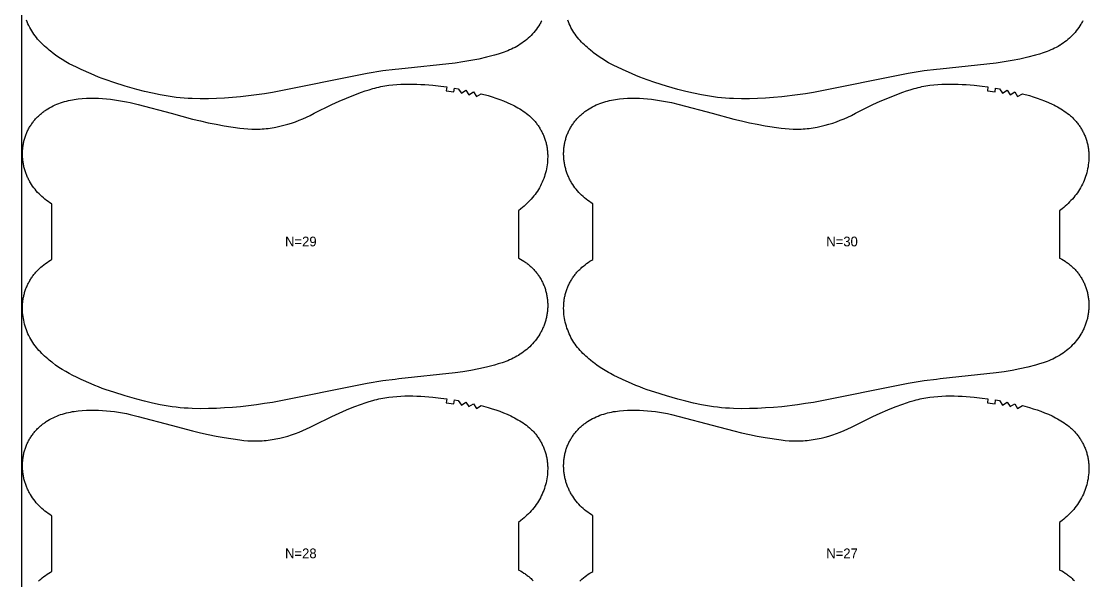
# Model space of a CAD drawing. Header units: inches. Extents: x -4 to 1930, y -82 to 1056.
# Drawn here: x -4 to 545, y 483 to 769 of the extents above; entities that cross this region are included whole.
import ezdxf

# ---------------------------------------------------------------- set-up
doc = ezdxf.new("R2010")
doc.units = ezdxf.units.IN

msp = doc.modelspace()

# ---------------------------------------------------------------- linework, layer by layer
at = {"layer": '1'}
for points in [[(-4.3819, -81.764), (1930.445, -81.764), (1930.445, 1055.9163), (-4.3819, 1055.9163), (-4.3819, -81.764)], [(107.668, 714.619), (109.7211, 714.4012), (111.7785, 714.234), (113.839, 714.1287), (114.8699, 714.1028), (115.901, 714.0966), (116.9322, 714.1114), (117.9631, 714.147), (118.9932, 714.2031), (120.0221, 714.2793), (121.0496, 714.3753), (122.0751, 714.4906), (123.0983, 714.6251), (124.1187, 714.7782), (125.1361, 714.9496), (126.1502, 715.1389), (128.1682, 715.5689), (130.1716, 716.0639), (132.1594, 716.6198), (134.1304, 717.2332), (136.0825, 717.9039), (138.0132, 718.6324), (139.9201, 719.4193), (141.8023, 720.2627), (143.6644, 721.151), (145.751, 722.1963), (154.7356, 726.6975), (158.4916, 728.4077), (162.2935, 730.0144), (166.1305, 731.533), (170.0012, 732.9668), (171.9499, 733.6493), (173.9102, 734.296), (175.8851, 734.8919), (176.879, 735.1663), (177.8777, 735.4224), (178.8813, 735.6589), (179.8896, 735.876), (180.9021, 736.0741), (181.9183, 736.2538), (183.9598, 736.5602), (186.0102, 736.7995), (188.0662, 736.9767), (190.126, 737.0976), (192.1883, 737.1686), (194.252, 737.1963), (196.3157, 737.1858), (198.3788, 737.138), (200.4406, 737.0525), (202.5002, 736.929), (206.6116, 736.5734), (210.7124, 736.1037), (213.7025, 735.7078), (213.7037, 735.7076), (213.4269, 733.7238), (217.3419, 733.1372), (217.659, 735.1119), (219.6319, 734.7839), (221.2375, 732.4662), (223.5652, 734.0566), (225.1059, 731.6972), (227.4764, 733.2198), (228.9421, 730.8141), (231.3595, 732.2609), (234.967, 731.2521), (236.9417, 730.6504), (238.9041, 730.0105), (240.8506, 729.326), (242.778, 728.5904), (244.6825, 727.7976), (246.5598, 726.9423), (247.4869, 726.4897), (248.4054, 726.0198), (249.3149, 725.5318), (250.2148, 725.0251), (251.1042, 724.4992), (251.9815, 723.9528), (252.8444, 723.3847), (253.6911, 722.7939), (254.5194, 722.179), (255.3273, 721.5389), (256.1128, 720.8724), (256.4965, 720.5288), (256.8739, 720.1783), (257.2446, 719.8205), (257.6086, 719.4557), (257.9658, 719.0841), (258.3159, 718.7057), (258.659, 718.3206), (258.9949, 717.9292), (259.3235, 717.5315), (259.6446, 717.1276), (259.9582, 716.7178), (260.2641, 716.3021), (260.5622, 715.8808), (260.8525, 715.4539), (261.1347, 715.0217), (261.4088, 714.5842), (261.6746, 714.1417), (261.9321, 713.6943), (262.1811, 713.2421), (262.4216, 712.7854), (262.6535, 712.3242), (262.8766, 711.8588), (263.091, 711.3893), (263.2965, 710.9159), (263.4931, 710.4388), (263.6807, 709.9581), (263.8593, 709.474), (264.0287, 708.9867), (264.1889, 708.4963), (264.3398, 708.0031), (264.4814, 707.5072), (264.6135, 707.0087), (264.7361, 706.5078), (264.8491, 706.0048), (264.9525, 705.4997), (265.0463, 704.9928), (265.1306, 704.4842), (265.2055, 703.974), (265.2709, 703.4626), (265.3271, 702.9499), (265.3741, 702.4363), (265.4119, 701.9218), (265.4406, 701.4067), (265.4603, 700.8911), (265.473, 699.8591), (265.4505, 698.8272), (265.3934, 697.7968), (265.3022, 696.7691), (265.1776, 695.7452), (265.0199, 694.7259), (264.8298, 693.7119), (264.6077, 692.7043), (264.3542, 691.7039), (264.0699, 690.7115), (263.7551, 689.7279), (263.4104, 688.7543), (263.036, 687.7916), (262.6317, 686.8413), (262.1977, 685.9046), (261.7339, 684.9828), (261.2405, 684.0772), (260.7174, 683.189), (260.1646, 682.3196), (259.5826, 681.4699), (258.9728, 680.6398), (258.3372, 679.8287), (257.6776, 679.036), (256.996, 678.2614), (256.2941, 677.5042), (255.5739, 676.764), (254.8372, 676.0402), (254.0858, 675.3324), (253.3206, 674.64), (252.5423, 673.9626), (251.7516, 673.2997), (250.473, 672.283), (250.473, 648.0361), (250.6209, 647.9616), (251.5269, 647.4673), (252.416, 646.943), (253.2868, 646.3887), (253.7149, 646.1005), (254.1378, 645.8048), (254.5555, 645.5017), (254.9676, 645.1913), (255.374, 644.8736), (255.7745, 644.5485), (256.169, 644.2162), (256.5572, 643.8766), (256.9389, 643.5298), (257.314, 643.1758), (257.6824, 642.8146), (258.0437, 642.4464), (258.3979, 642.0713), (258.7449, 641.6895), (259.0845, 641.301), (259.4166, 640.9061), (259.741, 640.5048), (260.0575, 640.0974), (260.3661, 639.6839), (260.6666, 639.2646), (260.9588, 638.8394), (261.2426, 638.4087), (261.5179, 637.9725), (261.7844, 637.531), (262.0422, 637.0843), (262.291, 636.6326), (262.5307, 636.1759), (262.7612, 635.7146), (262.9825, 635.2488), (263.1947, 634.7787), (263.3976, 634.3044), (263.5912, 633.8263), (263.7754, 633.3444), (263.9504, 632.8591), (264.1159, 632.3704), (264.272, 631.8787), (264.4187, 631.384), (264.5559, 630.8866), (264.6835, 630.3866), (264.8016, 629.8844), (264.9101, 629.38), (265.009, 628.8737), (265.0983, 628.3657), (265.1779, 627.8561), (265.248, 627.3451), (265.3085, 626.8329), (265.3595, 626.3197), (265.401, 625.8056), (265.4331, 625.2908), (265.4557, 624.7754), (265.469, 624.2596), (265.473, 623.7437), (265.4677, 623.2277), (265.4531, 622.7118), (265.4293, 622.1963), (265.3963, 621.6812), (265.3541, 621.1668), (265.3028, 620.6532), (265.2424, 620.1405), (265.173, 619.6291), (265.0945, 619.1189), (265.0069, 618.6103), (264.9103, 618.1033), (264.8047, 617.5981), (264.6901, 617.095), (264.5665, 616.5941), (264.4339, 616.0956), (264.2923, 615.5996), (264.1417, 615.1063), (263.9822, 614.6159), (263.8137, 614.1285), (263.6364, 613.6444), (263.4501, 613.1637), (263.2549, 612.6866), (263.0508, 612.2132), (262.838, 611.7437), (262.6166, 611.2781), (262.3868, 610.8165), (262.1486, 610.3592), (261.9023, 609.906), (261.6481, 609.4572), (261.386, 609.0128), (260.8388, 608.1377), (260.2621, 607.2815), (259.657, 606.4449), (259.0247, 605.6288), (258.3664, 604.8339), (257.683, 604.0607), (256.9752, 603.3099), (256.244, 602.582), (255.4902, 601.8776), (254.7146, 601.1973), (253.918, 600.5415), (253.1014, 599.911), (252.2655, 599.3062), (251.4114, 598.7272), (250.5402, 598.1742), (250.473, 598.1343), (249.6529, 597.6472), (248.7506, 597.1463), (247.8343, 596.6716), (246.9052, 596.2231), (245.9643, 595.8011), (245.0127, 595.405), (244.0515, 595.033), (243.0819, 594.6825), (242.105, 594.351), (240.1342, 593.7355), (238.1483, 593.1668), (234.1557, 592.1176), (230.1378, 591.1794), (226.0932, 590.3567), (222.0251, 589.6604), (217.9378, 589.0926), (189.2097, 586.0242), (187.2709, 585.7938), (181.0138, 585.0503), (172.867, 583.7233), (124.2984, 574.0316), (120.2245, 573.3718), (116.1385, 572.7877), (107.9426, 571.8069), (103.8319, 571.4388), (99.7144, 571.1552), (95.5924, 570.9512), (91.4669, 570.8279), (87.3393, 570.7938), (83.2132, 570.8806), (81.1522, 570.9804), (79.0936, 571.1208), (77.0383, 571.3026), (74.9872, 571.527), (72.9411, 571.794), (70.9005, 572.101), (66.8362, 572.8213), (62.7956, 573.6618), (58.7772, 574.6032), (54.7798, 575.6303), (48.8559, 577.316), (42.9203, 579.183), (39.0075, 580.5004), (37.0659, 581.199), (35.1394, 581.9355), (33.2303, 582.7152), (31.3349, 583.5292), (26.3136, 585.7938), (23.8065, 586.9245), (21.9483, 587.821), (20.1165, 588.7675), (19.2134, 589.2644), (18.3191, 589.7775), (16.5572, 590.8501), (14.8306, 591.9802), (13.1389, 593.1632), (11.4829, 594.3958), (11.146, 594.6636), (9.8675, 595.6802), (9.0768, 596.3432), (8.2985, 597.0206), (7.5332, 597.713), (6.7818, 598.4208), (6.0452, 599.1446), (5.325, 599.8848), (4.6231, 600.642), (3.9414, 601.4166), (3.2818, 602.2093), (2.6462, 603.0204), (2.0365, 603.8505), (1.4544, 604.7002), (0.9017, 605.5696), (0.3786, 606.4578), (-0.1149, 607.3634), (-0.5786, 608.2852), (-1.0126, 609.2219), (-1.4169, 610.1722), (-1.7914, 611.1348), (-2.1361, 612.1085), (-2.4508, 613.0921), (-2.7352, 614.0845), (-2.9887, 615.0849), (-3.2107, 616.0925), (-3.4009, 617.1064), (-3.5585, 618.1258), (-3.6832, 619.1497), (-3.7743, 620.1774), (-3.8315, 621.2078), (-3.854, 622.2397), (-3.8413, 623.2717), (-3.8216, 623.7873), (-3.7929, 624.3024), (-3.755, 624.8169), (-3.7081, 625.3305), (-3.6519, 625.8432), (-3.5864, 626.3546), (-3.5116, 626.8647), (-3.4273, 627.3734), (-3.3335, 627.8803), (-3.2301, 628.3854), (-3.117, 628.8884), (-2.9944, 629.3893), (-2.8623, 629.8877), (-2.7208, 630.3837), (-2.5699, 630.8769), (-2.4097, 631.3673), (-2.2402, 631.8546), (-2.0617, 632.3387), (-1.8741, 632.8194), (-1.6775, 633.2965), (-1.4719, 633.7699), (-1.2576, 634.2394), (-1.0344, 634.7048), (-0.8026, 635.166), (-0.5621, 635.6227), (-0.3131, 636.0749), (-0.0556, 636.5223), (0.2103, 636.9648), (0.4844, 637.4023), (0.7666, 637.8345), (1.0568, 638.2614), (1.3549, 638.6827), (1.6609, 639.0984), (1.9744, 639.5082), (2.2956, 639.9121), (2.6241, 640.3098), (2.96, 640.7012), (3.3031, 641.0862), (3.6533, 641.4647), (4.0104, 641.8363), (4.3744, 642.2011), (4.7452, 642.5588), (5.1225, 642.9094), (5.5062, 643.253), (6.2917, 643.9195), (7.0997, 644.5596), (7.928, 645.1745), (8.7746, 645.7653), (9.6376, 646.3334), (10.5148, 646.8798), (11.146, 647.253), (11.146, 675.7537), (11.0789, 675.7936), (10.2076, 676.3466), (9.3536, 676.9256), (8.5177, 677.5304), (7.701, 678.161), (6.9045, 678.8167), (6.1289, 679.497), (5.375, 680.2014), (4.6438, 680.9293), (3.9361, 681.6801), (3.2527, 682.4533), (2.5943, 683.2482), (1.9621, 684.0643), (1.357, 684.9009), (0.7802, 685.7571), (0.2331, 686.6322), (-0.029, 687.0766), (-0.2833, 687.5254), (-0.5296, 687.9786), (-0.7677, 688.436), (-0.9975, 688.8975), (-1.2189, 689.3631), (-1.4318, 689.8326), (-1.6358, 690.306), (-1.831, 690.7831), (-2.0173, 691.2638), (-2.1947, 691.7479), (-2.3631, 692.2353), (-2.5227, 692.7257), (-2.6732, 693.219), (-2.8148, 693.715), (-2.9474, 694.2135), (-3.071, 694.7144), (-3.1857, 695.2176), (-3.2913, 695.7227), (-3.3879, 696.2297), (-3.4754, 696.7383), (-3.5539, 697.2485), (-3.6234, 697.76), (-3.6838, 698.2726), (-3.735, 698.7862), (-3.7772, 699.3006), (-3.8102, 699.8157), (-3.834, 700.3313), (-3.8486, 700.8471), (-3.854, 701.3631), (-3.85, 701.879), (-3.8367, 702.3948), (-3.814, 702.9102), (-3.7819, 703.425), (-3.7404, 703.9391), (-3.6894, 704.4524), (-3.6289, 704.9646), (-3.5589, 705.4755), (-3.4792, 705.9851), (-3.39, 706.4931), (-3.2911, 706.9994), (-3.1826, 707.5038), (-3.0645, 708.006), (-2.9368, 708.506), (-2.7996, 709.0034), (-2.653, 709.4981), (-2.4968, 709.9898), (-2.3313, 710.4785), (-2.1564, 710.9639), (-1.9721, 711.4457), (-1.7785, 711.9238), (-1.5756, 712.3981), (-1.3635, 712.8682), (-1.1421, 713.334), (-0.9116, 713.7953), (-0.6719, 714.252), (-0.4231, 714.7037), (-0.1654, 715.1504), (0.1012, 715.5919), (0.3765, 716.0281), (0.6603, 716.4589), (0.9525, 716.884), (1.253, 717.3033), (1.5615, 717.7168), (1.8781, 718.1242), (2.2025, 718.5255), (2.5345, 718.9204), (2.8741, 719.3089), (3.2211, 719.6907), (3.5753, 720.0658), (3.9367, 720.434), (4.305, 720.7952), (4.6801, 721.1492), (5.0619, 721.496), (5.4501, 721.8356), (5.8445, 722.1679), (6.2451, 722.493), (6.6515, 722.8107), (7.0636, 723.1211), (7.4812, 723.4242), (7.9042, 723.7199), (8.3322, 724.0082), (9.2031, 724.5624), (10.0922, 725.0868), (10.9981, 725.581), (11.9194, 726.0451), (12.8549, 726.4793), (13.8034, 726.8842), (14.7639, 727.2602), (15.7351, 727.6078), (16.716, 727.9275), (17.7054, 728.2197), (18.7023, 728.485), (19.7055, 728.7239), (20.7143, 728.9376), (21.7281, 729.1274), (22.7461, 729.2946), (23.7678, 729.4405), (24.7925, 729.5664), (26.8481, 729.7634), (28.9082, 729.8944), (30.9707, 729.9624), (33.0339, 729.9686), (35.0962, 729.9144), (37.1562, 729.8015), (39.2127, 729.634), (41.2652, 729.4165), (43.3126, 729.1535), (45.3543, 728.8487), (47.389, 728.5022), (49.4156, 728.113), (51.4331, 727.6805), (55.441, 726.6986), (72.3233, 722.1963), (83.3574, 719.2536), (87.3697, 718.2857), (91.3987, 717.3901), (95.4443, 716.5728), (99.5043, 715.8312), (107.668, 714.619)], [(385.168, 714.619), (387.2211, 714.4012), (389.2785, 714.234), (391.339, 714.1287), (392.3699, 714.1028), (393.401, 714.0966), (394.4322, 714.1114), (395.4631, 714.147), (396.4932, 714.2031), (397.5221, 714.2793), (398.5496, 714.3753), (399.5751, 714.4906), (400.5983, 714.6251), (401.6187, 714.7782), (402.6361, 714.9496), (403.6502, 715.1389), (405.6682, 715.5689), (407.6716, 716.0639), (409.6594, 716.6198), (411.6304, 717.2332), (413.5825, 717.9039), (415.5132, 718.6324), (417.4201, 719.4193), (419.3023, 720.2627), (421.1644, 721.151), (423.251, 722.1963), (432.2356, 726.6975), (435.9916, 728.4077), (439.7935, 730.0144), (443.6305, 731.533), (447.5012, 732.9668), (449.4499, 733.6493), (451.4102, 734.296), (453.3851, 734.8919), (454.379, 735.1663), (455.3777, 735.4224), (456.3813, 735.6589), (457.3896, 735.876), (458.4021, 736.0741), (459.4183, 736.2538), (461.4598, 736.5602), (463.5102, 736.7995), (465.5662, 736.9767), (467.626, 737.0976), (469.6883, 737.1686), (471.752, 737.1963), (473.8157, 737.1858), (475.8788, 737.138), (477.9406, 737.0525), (480.0002, 736.929), (484.1116, 736.5734), (488.2124, 736.1037), (491.2025, 735.7078), (491.2037, 735.7076), (490.9269, 733.7238), (494.8419, 733.1372), (495.159, 735.1119), (497.1319, 734.7839), (498.7375, 732.4662), (501.0652, 734.0566), (502.6059, 731.6972), (504.9764, 733.2198), (506.4421, 730.8141), (508.8595, 732.2609), (512.467, 731.2521), (514.4417, 730.6504), (516.4041, 730.0105), (518.3506, 729.326), (520.278, 728.5904), (522.1825, 727.7976), (524.0598, 726.9423), (524.9869, 726.4897), (525.9054, 726.0198), (526.8149, 725.5318), (527.7148, 725.0251), (528.6042, 724.4992), (529.4815, 723.9528), (530.3444, 723.3847), (531.1911, 722.7939), (532.0194, 722.179), (532.8273, 721.5389), (533.6128, 720.8724), (533.9965, 720.5288), (534.3739, 720.1783), (534.7446, 719.8205), (535.1086, 719.4557), (535.4658, 719.0841), (535.8159, 718.7057), (536.159, 718.3206), (536.4949, 717.9292), (536.8235, 717.5315), (537.1446, 717.1276), (537.4582, 716.7178), (537.7641, 716.3021), (538.0622, 715.8808), (538.3525, 715.4539), (538.6347, 715.0217), (538.9088, 714.5842), (539.1746, 714.1417), (539.4321, 713.6943), (539.6811, 713.2421), (539.9216, 712.7854), (540.1535, 712.3242), (540.3766, 711.8588), (540.591, 711.3893), (540.7965, 710.9159), (540.9931, 710.4388), (541.1807, 709.9581), (541.3593, 709.474), (541.5287, 708.9867), (541.6889, 708.4963), (541.8398, 708.0031), (541.9814, 707.5072), (542.1135, 707.0087), (542.2361, 706.5078), (542.3491, 706.0048), (542.4525, 705.4997), (542.5463, 704.9928), (542.6306, 704.4842), (542.7055, 703.974), (542.7709, 703.4626), (542.8271, 702.9499), (542.8741, 702.4363), (542.9119, 701.9218), (542.9406, 701.4067), (542.9603, 700.8911), (542.973, 699.8591), (542.9505, 698.8272), (542.8934, 697.7968), (542.8022, 696.7691), (542.6776, 695.7452), (542.5199, 694.7259), (542.3298, 693.7119), (542.1077, 692.7043), (541.8542, 691.7039), (541.5699, 690.7115), (541.2551, 689.7279), (540.9104, 688.7543), (540.536, 687.7916), (540.1317, 686.8413), (539.6977, 685.9046), (539.2339, 684.9828), (538.7405, 684.0772), (538.2174, 683.189), (537.6646, 682.3196), (537.0826, 681.4699), (536.4728, 680.6398), (535.8372, 679.8287), (535.1776, 679.036), (534.496, 678.2614), (533.7941, 677.5042), (533.0739, 676.764), (532.3372, 676.0402), (531.5858, 675.3324), (530.8206, 674.64), (530.0423, 673.9626), (529.2516, 673.2997), (527.973, 672.283), (527.973, 648.0361), (528.1209, 647.9616), (529.0269, 647.4673), (529.916, 646.943), (530.7868, 646.3887), (531.2149, 646.1005), (531.6378, 645.8048), (532.0555, 645.5017), (532.4676, 645.1913), (532.874, 644.8736), (533.2745, 644.5485), (533.669, 644.2162), (534.0572, 643.8766), (534.4389, 643.5298), (534.814, 643.1758), (535.1824, 642.8146), (535.5437, 642.4464), (535.8979, 642.0713), (536.2449, 641.6895), (536.5845, 641.301), (536.9166, 640.9061), (537.241, 640.5048), (537.5575, 640.0974), (537.8661, 639.6839), (538.1666, 639.2646), (538.4588, 638.8394), (538.7426, 638.4087), (539.0179, 637.9725), (539.2844, 637.531), (539.5422, 637.0843), (539.791, 636.6326), (540.0307, 636.1759), (540.2612, 635.7146), (540.4825, 635.2488), (540.6947, 634.7787), (540.8976, 634.3044), (541.0912, 633.8263), (541.2754, 633.3444), (541.4504, 632.8591), (541.6159, 632.3704), (541.772, 631.8787), (541.9187, 631.384), (542.0559, 630.8866), (542.1835, 630.3866), (542.3016, 629.8844), (542.4101, 629.38), (542.509, 628.8737), (542.5983, 628.3657), (542.6779, 627.8561), (542.748, 627.3451), (542.8085, 626.8329), (542.8595, 626.3197), (542.901, 625.8056), (542.9331, 625.2908), (542.9557, 624.7754), (542.969, 624.2596), (542.973, 623.7437), (542.9677, 623.2277), (542.9531, 622.7118), (542.9293, 622.1963), (542.8963, 621.6812), (542.8541, 621.1668), (542.8028, 620.6532), (542.7424, 620.1405), (542.673, 619.6291), (542.5945, 619.1189), (542.5069, 618.6103), (542.4103, 618.1033), (542.3047, 617.5981), (542.1901, 617.095), (542.0665, 616.5941), (541.9339, 616.0956), (541.7923, 615.5996), (541.6417, 615.1063), (541.4822, 614.6159), (541.3137, 614.1285), (541.1364, 613.6444), (540.9501, 613.1637), (540.7549, 612.6866), (540.5508, 612.2132), (540.338, 611.7437), (540.1166, 611.2781), (539.8868, 610.8165), (539.6486, 610.3592), (539.4023, 609.906), (539.1481, 609.4572), (538.886, 609.0128), (538.3388, 608.1377), (537.7621, 607.2815), (537.157, 606.4449), (536.5247, 605.6288), (535.8664, 604.8339), (535.183, 604.0607), (534.4752, 603.3099), (533.744, 602.582), (532.9902, 601.8776), (532.2146, 601.1973), (531.418, 600.5415), (530.6014, 599.911), (529.7655, 599.3062), (528.9114, 598.7272), (528.0402, 598.1742), (527.973, 598.1343), (527.1529, 597.6472), (526.2506, 597.1463), (525.3343, 596.6716), (524.4052, 596.2231), (523.4643, 595.8011), (522.5127, 595.405), (521.5515, 595.033), (520.5819, 594.6825), (519.605, 594.351), (517.6342, 593.7355), (515.6483, 593.1668), (511.6557, 592.1176), (507.6378, 591.1794), (503.5932, 590.3567), (499.5251, 589.6604), (495.4378, 589.0926), (466.7097, 586.0242), (464.7709, 585.7938), (458.5138, 585.0503), (450.367, 583.7233), (401.7984, 574.0316), (397.7245, 573.3718), (393.6385, 572.7877), (385.4426, 571.8069), (381.3319, 571.4388), (377.2144, 571.1552), (373.0924, 570.9512), (368.9669, 570.8279), (364.8393, 570.7938), (360.7132, 570.8806), (358.6522, 570.9804), (356.5936, 571.1208), (354.5383, 571.3026), (352.4872, 571.527), (350.4411, 571.794), (348.4005, 572.101), (344.3362, 572.8213), (340.2956, 573.6618), (336.2772, 574.6032), (332.2798, 575.6303), (326.3559, 577.316), (320.4203, 579.183), (316.5075, 580.5004), (314.5659, 581.199), (312.6394, 581.9355), (310.7303, 582.7152), (308.8349, 583.5292), (303.8136, 585.7938), (301.3065, 586.9245), (299.4483, 587.821), (297.6165, 588.7675), (296.7134, 589.2644), (295.8191, 589.7775), (294.0572, 590.8501), (292.3306, 591.9802), (290.6389, 593.1632), (288.9829, 594.3958), (288.646, 594.6636), (287.3675, 595.6802), (286.5768, 596.3432), (285.7985, 597.0206), (285.0332, 597.713), (284.2818, 598.4208), (283.5452, 599.1446), (282.825, 599.8848), (282.1231, 600.642), (281.4414, 601.4166), (280.7818, 602.2093), (280.1462, 603.0204), (279.5365, 603.8505), (278.9544, 604.7002), (278.4017, 605.5696), (277.8786, 606.4578), (277.3851, 607.3634), (276.9214, 608.2852), (276.4874, 609.2219), (276.0831, 610.1722), (275.7086, 611.1348), (275.3639, 612.1085), (275.0492, 613.0921), (274.7648, 614.0845), (274.5113, 615.0849), (274.2893, 616.0925), (274.0991, 617.1064), (273.9415, 618.1258), (273.8168, 619.1497), (273.7257, 620.1774), (273.6685, 621.2078), (273.646, 622.2397), (273.6587, 623.2717), (273.6784, 623.7873), (273.7071, 624.3024), (273.745, 624.8169), (273.7919, 625.3305), (273.8481, 625.8432), (273.9136, 626.3546), (273.9884, 626.8647), (274.0727, 627.3734), (274.1665, 627.8803), (274.2699, 628.3854), (274.383, 628.8884), (274.5056, 629.3893), (274.6377, 629.8877), (274.7792, 630.3837), (274.9301, 630.8769), (275.0903, 631.3673), (275.2598, 631.8546), (275.4383, 632.3387), (275.6259, 632.8194), (275.8225, 633.2965), (276.0281, 633.7699), (276.2424, 634.2394), (276.4656, 634.7048), (276.6974, 635.166), (276.9379, 635.6227), (277.1869, 636.0749), (277.4444, 636.5223), (277.7103, 636.9648), (277.9844, 637.4023), (278.2666, 637.8345), (278.5568, 638.2614), (278.8549, 638.6827), (279.1609, 639.0984), (279.4744, 639.5082), (279.7956, 639.9121), (280.1241, 640.3098), (280.46, 640.7012), (280.8031, 641.0862), (281.1533, 641.4647), (281.5104, 641.8363), (281.8744, 642.2011), (282.2452, 642.5588), (282.6225, 642.9094), (283.0062, 643.253), (283.7917, 643.9195), (284.5997, 644.5596), (285.428, 645.1745), (286.2746, 645.7653), (287.1376, 646.3334), (288.0148, 646.8798), (288.646, 647.253), (288.646, 675.7537), (288.5789, 675.7936), (287.7076, 676.3466), (286.8536, 676.9256), (286.0177, 677.5304), (285.201, 678.161), (284.4045, 678.8167), (283.6289, 679.497), (282.875, 680.2014), (282.1438, 680.9293), (281.4361, 681.6801), (280.7527, 682.4533), (280.0943, 683.2482), (279.4621, 684.0643), (278.857, 684.9009), (278.2802, 685.7571), (277.7331, 686.6322), (277.471, 687.0766), (277.2167, 687.5254), (276.9704, 687.9786), (276.7323, 688.436), (276.5025, 688.8975), (276.2811, 689.3631), (276.0682, 689.8326), (275.8642, 690.306), (275.669, 690.7831), (275.4827, 691.2638), (275.3053, 691.7479), (275.1369, 692.2353), (274.9773, 692.7257), (274.8268, 693.219), (274.6852, 693.715), (274.5526, 694.2135), (274.429, 694.7144), (274.3143, 695.2176), (274.2087, 695.7227), (274.1121, 696.2297), (274.0246, 696.7383), (273.9461, 697.2485), (273.8766, 697.76), (273.8162, 698.2726), (273.765, 698.7862), (273.7228, 699.3006), (273.6898, 699.8157), (273.666, 700.3313), (273.6514, 700.8471), (273.646, 701.3631), (273.65, 701.879), (273.6633, 702.3948), (273.686, 702.9102), (273.7181, 703.425), (273.7596, 703.9391), (273.8106, 704.4524), (273.8711, 704.9646), (273.9411, 705.4755), (274.0208, 705.9851), (274.11, 706.4931), (274.2089, 706.9994), (274.3174, 707.5038), (274.4355, 708.006), (274.5632, 708.506), (274.7004, 709.0034), (274.847, 709.4981), (275.0032, 709.9898), (275.1687, 710.4785), (275.3436, 710.9639), (275.5279, 711.4457), (275.7215, 711.9238), (275.9244, 712.3981), (276.1365, 712.8682), (276.3579, 713.334), (276.5884, 713.7953), (276.8281, 714.252), (277.0769, 714.7037), (277.3346, 715.1504), (277.6012, 715.5919), (277.8765, 716.0281), (278.1603, 716.4589), (278.4525, 716.884), (278.753, 717.3033), (279.0615, 717.7168), (279.3781, 718.1242), (279.7025, 718.5255), (280.0345, 718.9204), (280.3741, 719.3089), (280.7211, 719.6907), (281.0753, 720.0658), (281.4367, 720.434), (281.805, 720.7952), (282.1801, 721.1492), (282.5619, 721.496), (282.9501, 721.8356), (283.3445, 722.1679), (283.7451, 722.493), (284.1515, 722.8107), (284.5636, 723.1211), (284.9812, 723.4242), (285.4042, 723.7199), (285.8322, 724.0082), (286.7031, 724.5624), (287.5922, 725.0868), (288.4981, 725.581), (289.4194, 726.0451), (290.3549, 726.4793), (291.3034, 726.8842), (292.2639, 727.2602), (293.2351, 727.6078), (294.216, 727.9275), (295.2054, 728.2197), (296.2023, 728.485), (297.2055, 728.7239), (298.2143, 728.9376), (299.2281, 729.1274), (300.2461, 729.2946), (301.2678, 729.4405), (302.2925, 729.5664), (304.3481, 729.7634), (306.4082, 729.8944), (308.4707, 729.9624), (310.5339, 729.9686), (312.5962, 729.9144), (314.6562, 729.8015), (316.7127, 729.634), (318.7652, 729.4165), (320.8126, 729.1535), (322.8543, 728.8487), (324.889, 728.5022), (326.9156, 728.113), (328.9331, 727.6805), (332.941, 726.6986), (349.8233, 722.1963), (360.8574, 719.2536), (364.8697, 718.2857), (368.8987, 717.3901), (372.9443, 716.5728), (377.0043, 715.8312), (385.168, 714.619)]]:
    msp.add_lwpolyline(points, close=True, dxfattribs=at)
for points in [[(262.3868, 769.6765), (262.1486, 769.2192), (261.9023, 768.766), (261.6481, 768.3172), (261.386, 767.8728), (260.8388, 766.9977), (260.2621, 766.1415), (259.657, 765.3049), (259.0247, 764.4888), (258.3664, 763.6939), (257.683, 762.9207), (256.9752, 762.1699), (256.244, 761.442), (255.4902, 760.7376), (254.7146, 760.0573), (253.918, 759.4015), (253.1014, 758.771), (252.2655, 758.1662), (251.4114, 757.5872), (250.5402, 757.0342), (250.473, 756.9943), (249.6529, 756.5072), (248.7506, 756.0063), (247.8343, 755.5316), (246.9052, 755.0831), (245.9643, 754.6611), (245.0127, 754.265), (244.0515, 753.893), (243.0819, 753.5425), (242.105, 753.211), (240.1342, 752.5955), (238.1483, 752.0268), (234.1557, 750.9776), (230.1378, 750.0394), (226.0932, 749.2167), (222.0251, 748.5204), (217.9378, 747.9526), (189.2097, 744.8842), (187.2709, 744.6538), (181.0138, 743.9103), (172.867, 742.5833), (124.2984, 732.8916), (120.2245, 732.2318), (116.1385, 731.6477), (107.9426, 730.6669), (103.8319, 730.2988), (99.7144, 730.0152), (95.5924, 729.8112), (91.4669, 729.6879), (87.3393, 729.6538), (83.2132, 729.7406), (81.1522, 729.8404), (79.0936, 729.9808), (77.0383, 730.1626), (74.9872, 730.387), (72.9411, 730.654), (70.9005, 730.961), (66.8362, 731.6813), (62.7956, 732.5218), (58.7772, 733.4632), (54.7798, 734.4903), (48.8559, 736.176), (42.9203, 738.043), (39.0075, 739.3604), (37.0659, 740.059), (35.1394, 740.7955), (33.2303, 741.5752), (31.3349, 742.3892), (26.3136, 744.6538), (23.8065, 745.7845), (21.9483, 746.681), (20.1165, 747.6275), (19.2134, 748.1244), (18.3191, 748.6375), (16.5572, 749.7101), (14.8306, 750.8402), (13.1389, 752.0232), (11.4829, 753.2558), (11.146, 753.5236), (9.8675, 754.5402), (9.0768, 755.2032), (8.2985, 755.8806), (7.5332, 756.573), (6.7818, 757.2808), (6.0452, 758.0046), (5.325, 758.7448), (4.6231, 759.502), (3.9414, 760.2766), (3.2818, 761.0693), (2.6462, 761.8804), (2.0365, 762.7105), (1.4544, 763.5602), (0.9017, 764.4296), (0.3786, 765.3178), (-0.1149, 766.2234), (-0.5786, 767.1452), (-1.0126, 768.0819), (-1.4169, 769.0322), (-1.7914, 769.9948)], [(539.8868, 769.6765), (539.6486, 769.2192), (539.4023, 768.766), (539.1481, 768.3172), (538.886, 767.8728), (538.3388, 766.9977), (537.7621, 766.1415), (537.157, 765.3049), (536.5247, 764.4888), (535.8664, 763.6939), (535.183, 762.9207), (534.4752, 762.1699), (533.744, 761.442), (532.9902, 760.7376), (532.2146, 760.0573), (531.418, 759.4015), (530.6014, 758.771), (529.7655, 758.1662), (528.9114, 757.5872), (528.0402, 757.0342), (527.973, 756.9943), (527.1529, 756.5072), (526.2506, 756.0063), (525.3343, 755.5316), (524.4052, 755.0831), (523.4643, 754.6611), (522.5127, 754.265), (521.5515, 753.893), (520.5819, 753.5425), (519.605, 753.211), (517.6342, 752.5955), (515.6483, 752.0268), (511.6557, 750.9776), (507.6378, 750.0394), (503.5932, 749.2167), (499.5251, 748.5204), (495.4378, 747.9526), (466.7097, 744.8842), (464.7709, 744.6538), (458.5138, 743.9103), (450.367, 742.5833), (401.7984, 732.8916), (397.7245, 732.2318), (393.6385, 731.6477), (385.4426, 730.6669), (381.3319, 730.2988), (377.2144, 730.0152), (373.0924, 729.8112), (368.9669, 729.6879), (364.8393, 729.6538), (360.7132, 729.7406), (358.6522, 729.8404), (356.5936, 729.9808), (354.5383, 730.1626), (352.4872, 730.387), (350.4411, 730.654), (348.4005, 730.961), (344.3362, 731.6813), (340.2956, 732.5218), (336.2772, 733.4632), (332.2798, 734.4903), (326.3559, 736.176), (320.4203, 738.043), (316.5075, 739.3604), (314.5659, 740.059), (312.6394, 740.7955), (310.7303, 741.5752), (308.8349, 742.3892), (303.8136, 744.6538), (301.3065, 745.7845), (299.4483, 746.681), (297.6165, 747.6275), (296.7134, 748.1244), (295.8191, 748.6375), (294.0572, 749.7101), (292.3306, 750.8402), (290.6389, 752.0232), (288.9829, 753.2558), (288.646, 753.5236), (287.3675, 754.5402), (286.5768, 755.2032), (285.7985, 755.8806), (285.0332, 756.573), (284.2818, 757.2808), (283.5452, 758.0046), (282.825, 758.7448), (282.1231, 759.502), (281.4414, 760.2766), (280.7818, 761.0693), (280.1462, 761.8804), (279.5365, 762.7105), (278.9544, 763.5602), (278.4017, 764.4296), (277.8786, 765.3178), (277.3851, 766.2234), (276.9214, 767.1452), (276.4874, 768.0819), (276.0831, 769.0322), (275.7086, 769.9948)], [(4.3744, 482.3411), (4.7452, 482.6988), (5.1225, 483.0494), (5.5062, 483.393), (6.2917, 484.0595), (7.0997, 484.6996), (7.928, 485.3145), (8.7746, 485.9053), (9.6376, 486.4734), (10.5148, 487.0198), (11.146, 487.393), (11.146, 515.8937), (11.0789, 515.9336), (10.2076, 516.4866), (9.3536, 517.0656), (8.5177, 517.6704), (7.701, 518.301), (6.9045, 518.9567), (6.1289, 519.637), (5.375, 520.3414), (4.6438, 521.0693), (3.9361, 521.8201), (3.2527, 522.5933), (2.5943, 523.3882), (1.9621, 524.2043), (1.357, 525.0409), (0.7802, 525.8971), (0.2331, 526.7722), (-0.029, 527.2166), (-0.2833, 527.6654), (-0.5296, 528.1186), (-0.7677, 528.576), (-0.9975, 529.0375), (-1.2189, 529.5031), (-1.4318, 529.9726), (-1.6358, 530.446), (-1.831, 530.9231), (-2.0173, 531.4038), (-2.1947, 531.8879), (-2.3631, 532.3753), (-2.5227, 532.8657), (-2.6732, 533.359), (-2.8148, 533.855), (-2.9474, 534.3535), (-3.071, 534.8544), (-3.1857, 535.3576), (-3.2913, 535.8627), (-3.3879, 536.3697), (-3.4754, 536.8783), (-3.5539, 537.3885), (-3.6234, 537.9), (-3.6838, 538.4126), (-3.735, 538.9262), (-3.7772, 539.4406), (-3.8102, 539.9557), (-3.834, 540.4713), (-3.8486, 540.9871), (-3.854, 541.5031), (-3.85, 542.019), (-3.8367, 542.5348), (-3.814, 543.0502), (-3.7819, 543.565), (-3.7404, 544.0791), (-3.6894, 544.5924), (-3.6289, 545.1046), (-3.5589, 545.6155), (-3.4792, 546.1251), (-3.39, 546.6331), (-3.2911, 547.1394), (-3.1826, 547.6438), (-3.0645, 548.146), (-2.9368, 548.646), (-2.7996, 549.1434), (-2.653, 549.6381), (-2.4968, 550.1298), (-2.3313, 550.6185), (-2.1564, 551.1039), (-1.9721, 551.5857), (-1.7785, 552.0638), (-1.5756, 552.5381), (-1.3635, 553.0082), (-1.1421, 553.474), (-0.9116, 553.9353), (-0.6719, 554.392), (-0.4231, 554.8437), (-0.1654, 555.2904), (0.1012, 555.7319), (0.3765, 556.1681), (0.6603, 556.5989), (0.9525, 557.024), (1.253, 557.4433), (1.5615, 557.8568), (1.8781, 558.2642), (2.2025, 558.6655), (2.5345, 559.0604), (2.8741, 559.4489), (3.2211, 559.8307), (3.5753, 560.2058), (3.9367, 560.574), (4.305, 560.9352), (4.6801, 561.2892), (5.0619, 561.636), (5.4501, 561.9756), (5.8445, 562.3079), (6.2451, 562.633), (6.6515, 562.9507), (7.0636, 563.2611), (7.4812, 563.5642), (7.9042, 563.8599), (8.3322, 564.1482), (9.2031, 564.7024), (10.0922, 565.2268), (10.9981, 565.721), (11.9194, 566.1851), (12.8549, 566.6193), (13.8034, 567.0242), (14.7639, 567.4002), (15.7351, 567.7478), (16.716, 568.0675), (17.7054, 568.3597), (18.7023, 568.625), (19.7055, 568.8639), (20.7143, 569.0776), (21.7281, 569.2674), (22.7461, 569.4346), (23.7678, 569.5805), (24.7925, 569.7064), (26.8481, 569.9034), (28.9082, 570.0344), (30.9707, 570.1024), (33.0339, 570.1086), (35.0962, 570.0544), (37.1562, 569.9415), (39.2127, 569.774), (41.2652, 569.5565), (43.3126, 569.2935), (45.3543, 568.9887), (47.389, 568.6422), (49.4156, 568.253), (51.4331, 567.8205), (55.441, 566.8386), (72.3233, 562.3363), (83.3574, 559.3936), (87.3697, 558.4257), (91.3987, 557.5301), (95.4443, 556.7128), (99.5043, 555.9712), (107.668, 554.759), (107.668, 554.759), (109.7211, 554.5412), (111.7785, 554.374), (113.839, 554.2687), (114.8699, 554.2428), (115.901, 554.2366), (116.9322, 554.2514), (117.9631, 554.287), (118.9932, 554.3431), (120.0221, 554.4193), (121.0496, 554.5153), (122.0751, 554.6306), (123.0983, 554.7651), (124.1187, 554.9182), (125.1361, 555.0896), (126.1502, 555.2789), (128.1682, 555.7089), (130.1716, 556.2039), (132.1594, 556.7598), (134.1304, 557.3732), (136.0825, 558.0439), (138.0132, 558.7724), (139.9201, 559.5593), (141.8023, 560.4027), (143.6644, 561.291), (145.751, 562.3363), (154.7356, 566.8375), (158.4916, 568.5477), (162.2935, 570.1544), (166.1305, 571.673), (170.0012, 573.1068), (171.9499, 573.7893), (173.9102, 574.436), (175.8851, 575.0319), (176.879, 575.3063), (177.8777, 575.5624), (178.8813, 575.7989), (179.8896, 576.016), (180.9021, 576.2141), (181.9183, 576.3938), (183.9598, 576.7002), (186.0102, 576.9395), (188.0662, 577.1167), (190.126, 577.2376), (192.1883, 577.3086), (194.252, 577.3363), (196.3157, 577.3258), (198.3788, 577.278), (200.4406, 577.1925), (202.5002, 577.069), (206.6116, 576.7134), (210.7124, 576.2437), (213.7025, 575.8478), (213.7037, 575.8476), (213.4269, 573.8638), (217.3419, 573.2772), (217.659, 575.2519), (219.6319, 574.9239), (221.2375, 572.6062), (223.5652, 574.1966), (225.1059, 571.8372), (227.4764, 573.3598), (228.9421, 570.9541), (231.3595, 572.4009), (234.967, 571.3921), (236.9417, 570.7904), (238.9041, 570.1505), (240.8506, 569.466), (242.778, 568.7304), (244.6825, 567.9376), (246.5598, 567.0823), (247.4869, 566.6297), (248.4054, 566.1598), (249.3149, 565.6718), (250.2148, 565.1651), (251.1042, 564.6392), (251.9815, 564.0928), (252.8444, 563.5247), (253.6911, 562.9339), (254.5194, 562.319), (255.3273, 561.6789), (256.1128, 561.0124), (256.4965, 560.6688), (256.8739, 560.3183), (257.2446, 559.9605), (257.6086, 559.5957), (257.9658, 559.2241), (258.3159, 558.8457), (258.659, 558.4606), (258.9949, 558.0692), (259.3235, 557.6715), (259.6446, 557.2676), (259.9582, 556.8578), (260.2641, 556.4421), (260.5622, 556.0208), (260.8525, 555.5939), (261.1347, 555.1617), (261.4088, 554.7242), (261.6746, 554.2817), (261.9321, 553.8343), (262.1811, 553.3821), (262.4216, 552.9254), (262.6535, 552.4642), (262.8766, 551.9988), (263.091, 551.5293), (263.2965, 551.0559), (263.4931, 550.5788), (263.6807, 550.0981), (263.8593, 549.614), (264.0287, 549.1267), (264.1889, 548.6363), (264.3398, 548.1431), (264.4814, 547.6472), (264.6135, 547.1487), (264.7361, 546.6478), (264.8491, 546.1448), (264.9525, 545.6397), (265.0463, 545.1328), (265.1306, 544.6242), (265.2055, 544.114), (265.2709, 543.6026), (265.3271, 543.0899), (265.3741, 542.5763), (265.4119, 542.0618), (265.4406, 541.5467), (265.4603, 541.0311), (265.473, 539.9991), (265.4505, 538.9672), (265.3934, 537.9368), (265.3022, 536.9091), (265.1776, 535.8852), (265.0199, 534.8659), (264.8298, 533.8519), (264.6077, 532.8443), (264.3542, 531.8439), (264.0699, 530.8515), (263.7551, 529.8679), (263.4104, 528.8943), (263.036, 527.9316), (262.6317, 526.9813), (262.1977, 526.0446), (261.7339, 525.1228), (261.2405, 524.2172), (260.7174, 523.329), (260.1646, 522.4596), (259.5826, 521.6099), (258.9728, 520.7798), (258.3372, 519.9687), (257.6776, 519.176), (256.996, 518.4014), (256.2941, 517.6442), (255.5739, 516.904), (254.8372, 516.1802), (254.0858, 515.4724), (253.3206, 514.78), (252.5423, 514.1026), (251.7516, 513.4397), (250.473, 512.423), (250.473, 488.1761), (250.6209, 488.1016), (251.5269, 487.6073), (252.416, 487.083), (253.2868, 486.5287), (253.7149, 486.2405), (254.1378, 485.9448), (254.5555, 485.6417), (254.9676, 485.3313), (255.374, 485.0136), (255.7745, 484.6885), (256.169, 484.3562), (256.5572, 484.0166), (256.9389, 483.6698), (257.314, 483.3158), (257.6824, 482.9546), (258.0437, 482.5864)], [(281.8744, 482.3411), (282.2452, 482.6988), (282.6225, 483.0494), (283.0062, 483.393), (283.7917, 484.0595), (284.5997, 484.6996), (285.428, 485.3145), (286.2746, 485.9053), (287.1376, 486.4734), (288.0148, 487.0198), (288.646, 487.393), (288.646, 515.8937), (288.5789, 515.9336), (287.7076, 516.4866), (286.8536, 517.0656), (286.0177, 517.6704), (285.201, 518.301), (284.4045, 518.9567), (283.6289, 519.637), (282.875, 520.3414), (282.1438, 521.0693), (281.4361, 521.8201), (280.7527, 522.5933), (280.0943, 523.3882), (279.4621, 524.2043), (278.857, 525.0409), (278.2802, 525.8971), (277.7331, 526.7722), (277.471, 527.2166), (277.2167, 527.6654), (276.9704, 528.1186), (276.7323, 528.576), (276.5025, 529.0375), (276.2811, 529.5031), (276.0682, 529.9726), (275.8642, 530.446), (275.669, 530.9231), (275.4827, 531.4038), (275.3053, 531.8879), (275.1369, 532.3753), (274.9773, 532.8657), (274.8268, 533.359), (274.6852, 533.855), (274.5526, 534.3535), (274.429, 534.8544), (274.3143, 535.3576), (274.2087, 535.8627), (274.1121, 536.3697), (274.0246, 536.8783), (273.9461, 537.3885), (273.8766, 537.9), (273.8162, 538.4126), (273.765, 538.9262), (273.7228, 539.4406), (273.6898, 539.9557), (273.666, 540.4713), (273.6514, 540.9871), (273.646, 541.5031), (273.65, 542.019), (273.6633, 542.5348), (273.686, 543.0502), (273.7181, 543.565), (273.7596, 544.0791), (273.8106, 544.5924), (273.8711, 545.1046), (273.9411, 545.6155), (274.0208, 546.1251), (274.11, 546.6331), (274.2089, 547.1394), (274.3174, 547.6438), (274.4355, 548.146), (274.5632, 548.646), (274.7004, 549.1434), (274.847, 549.6381), (275.0032, 550.1298), (275.1687, 550.6185), (275.3436, 551.1039), (275.5279, 551.5857), (275.7215, 552.0638), (275.9244, 552.5381), (276.1365, 553.0082), (276.3579, 553.474), (276.5884, 553.9353), (276.8281, 554.392), (277.0769, 554.8437), (277.3346, 555.2904), (277.6012, 555.7319), (277.8765, 556.1681), (278.1603, 556.5989), (278.4525, 557.024), (278.753, 557.4433), (279.0615, 557.8568), (279.3781, 558.2642), (279.7025, 558.6655), (280.0345, 559.0604), (280.3741, 559.4489), (280.7211, 559.8307), (281.0753, 560.2058), (281.4367, 560.574), (281.805, 560.9352), (282.1801, 561.2892), (282.5619, 561.636), (282.9501, 561.9756), (283.3445, 562.3079), (283.7451, 562.633), (284.1515, 562.9507), (284.5636, 563.2611), (284.9812, 563.5642), (285.4042, 563.8599), (285.8322, 564.1482), (286.7031, 564.7024), (287.5922, 565.2268), (288.4981, 565.721), (289.4194, 566.1851), (290.3549, 566.6193), (291.3034, 567.0242), (292.2639, 567.4002), (293.2351, 567.7478), (294.216, 568.0675), (295.2054, 568.3597), (296.2023, 568.625), (297.2055, 568.8639), (298.2143, 569.0776), (299.2281, 569.2674), (300.2461, 569.4346), (301.2678, 569.5805), (302.2925, 569.7064), (304.3481, 569.9034), (306.4082, 570.0344), (308.4707, 570.1024), (310.5339, 570.1086), (312.5962, 570.0544), (314.6562, 569.9415), (316.7127, 569.774), (318.7652, 569.5565), (320.8126, 569.2935), (322.8543, 568.9887), (324.889, 568.6422), (326.9156, 568.253), (328.9331, 567.8205), (332.941, 566.8386), (349.8233, 562.3363), (360.8574, 559.3936), (364.8697, 558.4257), (368.8987, 557.5301), (372.9443, 556.7128), (377.0043, 555.9712), (385.168, 554.759), (385.168, 554.759), (387.2211, 554.5412), (389.2785, 554.374), (391.339, 554.2687), (392.3699, 554.2428), (393.401, 554.2366), (394.4322, 554.2514), (395.4631, 554.287), (396.4932, 554.3431), (397.5221, 554.4193), (398.5496, 554.5153), (399.5751, 554.6306), (400.5983, 554.7651), (401.6187, 554.9182), (402.6361, 555.0896), (403.6502, 555.2789), (405.6682, 555.7089), (407.6716, 556.2039), (409.6594, 556.7598), (411.6304, 557.3732), (413.5825, 558.0439), (415.5132, 558.7724), (417.4201, 559.5593), (419.3023, 560.4027), (421.1644, 561.291), (423.251, 562.3363), (432.2356, 566.8375), (435.9916, 568.5477), (439.7935, 570.1544), (443.6305, 571.673), (447.5012, 573.1068), (449.4499, 573.7893), (451.4102, 574.436), (453.3851, 575.0319), (454.379, 575.3063), (455.3777, 575.5624), (456.3813, 575.7989), (457.3896, 576.016), (458.4021, 576.2141), (459.4183, 576.3938), (461.4598, 576.7002), (463.5102, 576.9395), (465.5662, 577.1167), (467.626, 577.2376), (469.6883, 577.3086), (471.752, 577.3363), (473.8157, 577.3258), (475.8788, 577.278), (477.9406, 577.1925), (480.0002, 577.069), (484.1116, 576.7134), (488.2124, 576.2437), (491.2025, 575.8478), (491.2037, 575.8476), (490.9269, 573.8638), (494.8419, 573.2772), (495.159, 575.2519), (497.1319, 574.9239), (498.7375, 572.6062), (501.0652, 574.1966), (502.6059, 571.8372), (504.9764, 573.3598), (506.4421, 570.9541), (508.8595, 572.4009), (512.467, 571.3921), (514.4417, 570.7904), (516.4041, 570.1505), (518.3506, 569.466), (520.278, 568.7304), (522.1825, 567.9376), (524.0598, 567.0823), (524.9869, 566.6297), (525.9054, 566.1598), (526.8149, 565.6718), (527.7148, 565.1651), (528.6042, 564.6392), (529.4815, 564.0928), (530.3444, 563.5247), (531.1911, 562.9339), (532.0194, 562.319), (532.8273, 561.6789), (533.6128, 561.0124), (533.9965, 560.6688), (534.3739, 560.3183), (534.7446, 559.9605), (535.1086, 559.5957), (535.4658, 559.2241), (535.8159, 558.8457), (536.159, 558.4606), (536.4949, 558.0692), (536.8235, 557.6715), (537.1446, 557.2676), (537.4582, 556.8578), (537.7641, 556.4421), (538.0622, 556.0208), (538.3525, 555.5939), (538.6347, 555.1617), (538.9088, 554.7242), (539.1746, 554.2817), (539.4321, 553.8343), (539.6811, 553.3821), (539.9216, 552.9254), (540.1535, 552.4642), (540.3766, 551.9988), (540.591, 551.5293), (540.7965, 551.0559), (540.9931, 550.5788), (541.1807, 550.0981), (541.3593, 549.614), (541.5287, 549.1267), (541.6889, 548.6363), (541.8398, 548.1431), (541.9814, 547.6472), (542.1135, 547.1487), (542.2361, 546.6478), (542.3491, 546.1448), (542.4525, 545.6397), (542.5463, 545.1328), (542.6306, 544.6242), (542.7055, 544.114), (542.7709, 543.6026), (542.8271, 543.0899), (542.8741, 542.5763), (542.9119, 542.0618), (542.9406, 541.5467), (542.9603, 541.0311), (542.973, 539.9991), (542.9505, 538.9672), (542.8934, 537.9368), (542.8022, 536.9091), (542.6776, 535.8852), (542.5199, 534.8659), (542.3298, 533.8519), (542.1077, 532.8443), (541.8542, 531.8439), (541.5699, 530.8515), (541.2551, 529.8679), (540.9104, 528.8943), (540.536, 527.9316), (540.1317, 526.9813), (539.6977, 526.0446), (539.2339, 525.1228), (538.7405, 524.2172), (538.2174, 523.329), (537.6646, 522.4596), (537.0826, 521.6099), (536.4728, 520.7798), (535.8372, 519.9687), (535.1776, 519.176), (534.496, 518.4014), (533.7941, 517.6442), (533.0739, 516.904), (532.3372, 516.1802), (531.5858, 515.4724), (530.8206, 514.78), (530.0423, 514.1026), (529.2516, 513.4397), (527.973, 512.423), (527.973, 488.1761), (528.1209, 488.1016), (529.0269, 487.6073), (529.916, 487.083), (530.7868, 486.5287), (531.2149, 486.2405), (531.6378, 485.9448), (532.0555, 485.6417), (532.4676, 485.3313), (532.874, 485.0136), (533.2745, 484.6885), (533.669, 484.3562), (534.0572, 484.0166), (534.4389, 483.6698), (534.814, 483.3158), (535.1824, 482.9546), (535.5437, 482.5864)]]:
    msp.add_lwpolyline(points, dxfattribs=at)

# ---------------------------------------------------------------- texts
for s, p in [('N=29', (130.8095, 653.9951)), ('N=30', (408.3095, 653.9951)), ('N=28', (130.8095, 494.1351)), ('N=27', (408.3095, 494.1351))]:
    msp.add_text(s, height=5, dxfattribs=at).set_placement(p)

doc.saveas('drawing.dxf')
